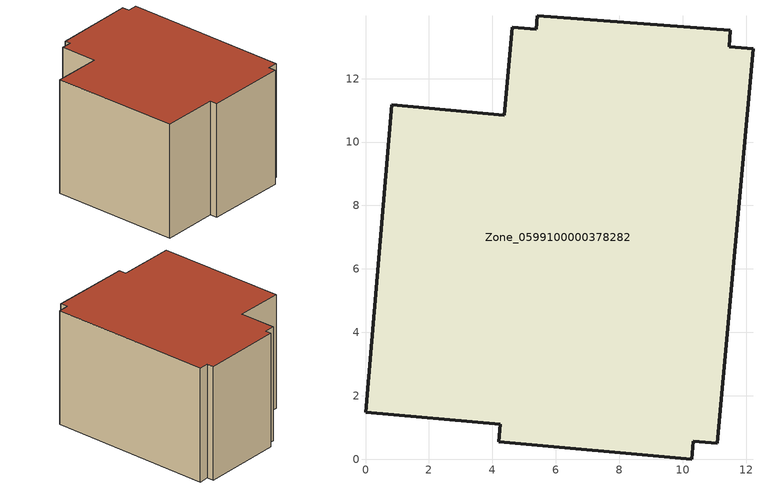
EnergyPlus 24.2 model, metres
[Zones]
Zone_0599100000378282
 floor ground (C_G): 5.42,13.98 11.51,13.53 11.47,13.01 12.22,12.94 11.09,0.5 10.34,0.57 10.29,0 4.2,0.55 4.24,1.1 0,1.48 0.82,11.17 4.38,10.85 4.63,13.62 5.38,13.55 z0
 wall outside (C_F): 5.38,13.55 4.63,13.62 4.38,10.85 0.82,11.17 0,1.48 4.24,1.1 4.2,0.55 10.29,0 10.34,0.57 11.09,0.5 12.22,12.94 11.47,13.01 11.51,13.53 5.42,13.98 5.38,13.55 z0:8.8
 roof outside (C_R): 11.51,13.53 5.42,13.98 5.38,13.55 4.63,13.62 4.38,10.85 0.82,11.17 0,1.48 4.24,1.1 4.2,0.55 10.29,0 10.34,0.57 11.09,0.5 12.22,12.94 11.47,13.01 z8.8
[BUILDING]
Pand.0599100000378282: North Axis=0; Terrain=City; Loads Convergence Tolerance Value=0.04; Temperature Convergence Tolerance Value=0.4; Solar Distribution=FullExterior; Maximum Number of Warmup Days=25; Minimum Number of Warmup Days=1
[Site:Location]
Rotterdam.The.Hague.AP_ZH_NLD Design_Conditions: Latitude=51.96; Longitude=4.45; Time Zone=1; Elevation=-4.5
[SITE:GROUNDTEMPERATURE:BUILDINGSURFACE]
18, 18, 18, 18, 18, 18, 18, 18, 18, 18, 18, 18
[MATERIAL] Thermal Absorptance=0.9; Solar Absorptance=0.7; Visible Absorptance=0.7
Name | Roughness | Thickness | Conductivity | Density | Specific Heat
G.D.1992-2005 | MediumSmooth | 0.15 | 0.06 | 540 | 1210
F.D.1992-2005 | Rough | 0.3 | 0.12 | 1920 | 840
R.D.1992-2005 | MediumRough | 0.2 | 0.08 | 1500 | 1000
[CONSTRUCTION]
C_G: G.D.1992-2005
C_F: F.D.1992-2005
C_R: R.D.1992-2005
[ZONE]
Zone_0599100000378282: Type=1; Multiplier=1; Ceiling Height=Autocalculate; Volume=Autocalculate; Floor Area=autocalculate; Part of Total Floor Area=Yes
[ZONEINFILTRATION:DESIGNFLOWRATE]
Infil_Zone_0599100000378282: Zone or ZoneList or Space or SpaceList=Zone_0599100000378282; Schedule=AlwaysOn; Design Flow Rate Calculation Method=Flow/Area; Flow Rate per Floor Area=0.0021; Constant Term Coefficient=1; Temperature Term Coefficient=0; Velocity Term Coefficient=0; Velocity Squared Term Coefficient=0
[HVACTEMPLATE:ZONE:IDEALLOADSAIRSYSTEM]
Zone_0599100000378282: Maximum Heating Supply Air Temperature=50; Minimum Cooling Supply Air Temperature=13; Maximum Heating Supply Air Humidity Ratio=0.0156; Minimum Cooling Supply Air Humidity Ratio=0.0077; Heating Limit=NoLimit; Cooling Limit=NoLimit; Dehumidification Control Type=ConstantSensibleHeatRatio; Cooling Sensible Heat Ratio=0.7; Dehumidification Setpoint=60; Humidification Control Type=None; Humidification Setpoint=30; Outdoor Air Method=None; Outdoor Air Flow Rate per Person=0.00944; Outdoor Air Flow Rate per Zone Floor Area=0; Outdoor Air Flow Rate per Zone=0; Demand Controlled Ventilation Type=None; Outdoor Air Economizer Type=NoEconomizer; Heat Recovery Type=None; Sensible Heat Recovery Effectiveness=0.7; Latent Heat Recovery Effectiveness=0.65
[ZONECONTROL:THERMOSTAT]
ThermostatControl_Zone_0599100000378282: Zone or ZoneList=Zone_0599100000378282; Control Type Schedule=DualSetpointControlType; Control 1=Thermostat_Zone_0599100000378282; Temperature Difference Between Cutout And Setpoint=0
[THERMOSTATSETPOINT:DUALSETPOINT]
Thermostat_Zone_0599100000378282: Heating Setpoint Temperature Schedule=HeatingSetpoint_Zone_0599100000378282; Cooling Setpoint Temperature Schedule=CoolingSetpoint_Zone_0599100000378282
[SCHEDULE:COMPACT]
HeatingSetpoint_Zone_0599100000378282: Through: 12/31, For: AllDays, Until: 24:00, 21
CoolingSetpoint_Zone_0599100000378282: Through: 12/31, For: AllDays, Until: 24:00, 24
DualSetpointControlType: Through: 12/31, For: AllDays, Until: 24:00, 4
AlwaysOn: Through: 12/31, For: AllDays, Until: 24:00, 1
